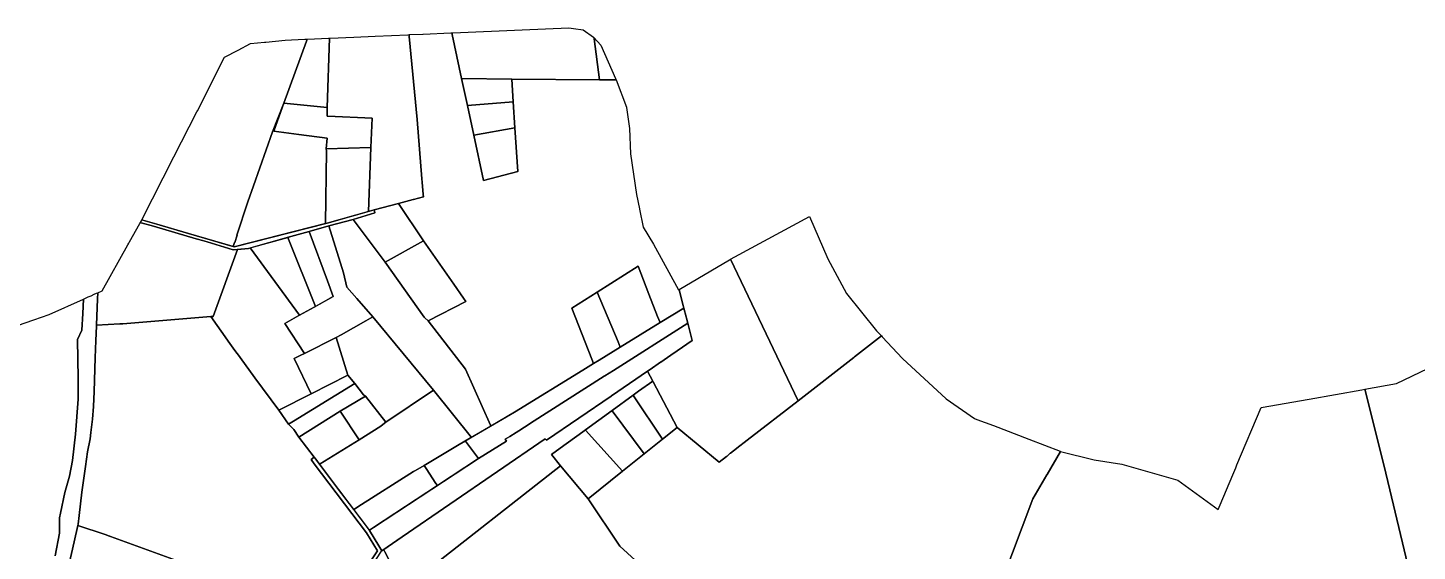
# Model space of a CAD drawing. Header units: metres. Extents: x 3 to 1005126, y 39 to 4383651.
# Drawn here: x 491781 to 493134, y 4374039 to 4374549 of the extents above; entities that cross this region are included whole.
import ezdxf

# ---------------------------------------------------------------- set-up
doc = ezdxf.new("R2010")
doc.units = ezdxf.units.M
doc.header["$MEASUREMENT"] = 0
doc.layers.add('TM_Llucmajor', color=7, linetype='Continuous')

msp = doc.modelspace()

# ---------------------------------------------------------------- linework, layer by layer
at = {"layer": 'TM_Llucmajor', "linetype": 'Continuous', "flags": 128}
for points in [[(492166.3, 4374384.4), (492156.5, 4374381.8), (492156.2, 4374381.7), (492142, 4374377.9), (492118.2, 4374371.5), (492112.7, 4374370), (492115.1, 4374432.4), (492116.2, 4374461.1), (492073.1, 4374462.8), (492072.3, 4374462.8), (492072.5, 4374471.2), (492074.6, 4374539), (492075.3, 4374539), (492098.4, 4374540), (492119.2, 4374540.9), (492150.9, 4374542.3), (492152.3, 4374542.4), (492152.4, 4374540.5), (492160.2, 4374459.8), (492164.6, 4374401.9), (492164.9, 4374398.4), (492166.1, 4374386.5), (492166.3, 4374384.4)], [(492231.5, 4374161.7), (492207.1, 4374216.1), (492170.7, 4374263.4), (492207.6, 4374282.2), (492207.6, 4374282.3), (492205.4, 4374285.4), (492195.9, 4374299), (492166.3, 4374341.3), (492142, 4374377.9), (492156.2, 4374381.7), (492156.5, 4374381.8), (492166.3, 4374384.4), (492166.1, 4374386.5), (492164.9, 4374398.4), (492164.6, 4374401.9), (492160.2, 4374459.8), (492152.4, 4374540.5), (492152.3, 4374542.4), (492165.8, 4374542.9), (492165.9, 4374542.9), (492193, 4374544.1), (492193.8, 4374544.2), (492193.8, 4374544.1), (492194.3, 4374542.4), (492203.4, 4374499.5), (492209.1, 4374473.2), (492215.2, 4374444.4), (492224.7, 4374400.1), (492258.2, 4374409.1), (492255.4, 4374451.5), (492253.7, 4374476.9), (492252.3, 4374498.9), (492337.9, 4374498.3), (492353.6, 4374498.2), (492353.7, 4374498.2), (492354, 4374498.2), (492364, 4374471.7), (492364, 4374471.3), (492366.9, 4374450.8), (492367.9, 4374426.1), (492373.9, 4374386.4), (492376.7, 4374372.5), (492376.8, 4374372.1), (492380.2, 4374354.8), (492390.5, 4374338), (492414.7, 4374293.4), (492415.3, 4374293.8), (492418, 4374283), (492419.9, 4374275.8), (492396.8, 4374261.6), (492394.4, 4374267.6), (492385.9, 4374289.3), (492385.9, 4374289.4), (492375.4, 4374316.5), (492335.4, 4374291.4), (492310.7, 4374275.8), (492330.3, 4374226), (492332, 4374221.7), (492321.4, 4374215.1), (492254.9, 4374174.2), (492231.9, 4374160.7), (492231.5, 4374161.7)], [(492193.8, 4374544.1), (492193.8, 4374544.2), (492194.9, 4374544.2), (492262.4, 4374547.1), (492307.8, 4374549.1), (492312.3, 4374548.5), (492321.9, 4374547.2), (492332, 4374540.1), (492332.4, 4374539.7), (492332.5, 4374539.2), (492332.6, 4374538.4), (492337.9, 4374498.3), (492252.3, 4374498.9), (492203.4, 4374499.5), (492194.3, 4374542.4), (492193.8, 4374544.1)], [(491984.3, 4374346.8), (491984.6, 4374346.7), (491982.4, 4374339.6), (491982, 4374339.7), (491980.7, 4374335.9), (491937.4, 4374348.5), (491906.6, 4374357.5), (491892.8, 4374361.6), (491892, 4374361.9), (491923.1, 4374423.1), (491945.4, 4374467), (491946, 4374468.2), (491972.5, 4374520.4), (491985.7, 4374527.3), (491997.9, 4374533.7), (492011.3, 4374535.1), (492012.7, 4374535.2), (492031.5, 4374537.1), (492037.7, 4374537.4), (492050.8, 4374537.9), (492052.9, 4374538), (492052.3, 4374536.2), (492030.1, 4374475.5), (492019.3, 4374447.5), (492000.7, 4374395.1), (491995.1, 4374379.4), (491984.3, 4374346.8)], [(492072.5, 4374471.2), (492030.1, 4374475.5), (492052.3, 4374536.2), (492052.9, 4374538), (492053.4, 4374538.1), (492073.9, 4374538.9), (492074.6, 4374539), (492072.5, 4374471.2)], [(492332.4, 4374539.7), (492339, 4374532), (492353.5, 4374499.5), (492354, 4374498.2), (492353.7, 4374498.2), (492353.6, 4374498.2), (492337.9, 4374498.3), (492332.6, 4374538.4), (492332.5, 4374539.2), (492332.4, 4374539.7)], [(492203.4, 4374499.5), (492252.3, 4374498.9), (492253.7, 4374476.9), (492209.1, 4374473.2), (492203.4, 4374499.5)], [(492020.5, 4374448.2), (492044.7, 4374445), (492072.6, 4374441.3), (492071.6, 4374431.2), (492071.7, 4374429), (492070.8, 4374358.2), (491981.8, 4374335.6), (491980.7, 4374335.9), (491982, 4374339.7), (491982.4, 4374339.6), (491984.6, 4374346.7), (491984.3, 4374346.8), (491995.1, 4374379.4), (492000.7, 4374395.1), (492019.3, 4374447.5), (492030.1, 4374475.5), (492020.5, 4374448.2)], [(492115.1, 4374432.4), (492071.6, 4374431.2), (492072.6, 4374441.3), (492044.7, 4374445), (492020.5, 4374448.2), (492030.1, 4374475.5), (492072.5, 4374471.2), (492072.3, 4374462.8), (492073.1, 4374462.8), (492116.2, 4374461.1), (492115.1, 4374432.4)], [(492215.2, 4374444.4), (492209.1, 4374473.2), (492253.7, 4374476.9), (492255.4, 4374451.5), (492215.2, 4374444.4)], [(492224.7, 4374400.1), (492215.2, 4374444.4), (492255.4, 4374451.5), (492258.2, 4374409.1), (492224.7, 4374400.1)], [(492071.7, 4374429), (492071.6, 4374431.2), (492115.1, 4374432.4), (492112.7, 4374370), (492072.6, 4374358.6), (492070.8, 4374358.2), (492071.7, 4374429)], [(492129, 4374320.6), (492097.8, 4374362.3), (492119, 4374368.7), (492118.2, 4374371.5), (492142, 4374377.9), (492166.3, 4374341.3), (492129, 4374320.6)], [(491891.3, 4374359), (491890.5, 4374359.2), (491891.5, 4374360.9), (491892, 4374361.9), (491892.8, 4374361.6), (491906.6, 4374357.5), (491937.4, 4374348.5), (491981.8, 4374335.6), (492072.6, 4374358.6), (492118.2, 4374371.5), (492119, 4374368.7), (492097.8, 4374362.3), (492074.1, 4374356.1), (492055, 4374350.3), (492036.9, 4374345.4), (491995.9, 4374334), (491981, 4374332.6), (491955.6, 4374340.2), (491951, 4374341.5), (491946, 4374343), (491944.7, 4374343.4), (491903.2, 4374355.5), (491891.3, 4374359)], [(492531.2, 4374185.2), (492465.5, 4374323.4), (492469.7, 4374325.7), (492542.4, 4374365), (492560.2, 4374323.8), (492578.4, 4374289.9), (492607.6, 4374253.7), (492612.4, 4374248.6), (492586.3, 4374228.2), (492585.6, 4374227.7), (492531.2, 4374185.2)], [(491847.8, 4374259), (491848.6, 4374284.8), (491848.9, 4374290.7), (491853.1, 4374292.6), (491878.3, 4374337.5), (491879.3, 4374339.2), (491879.9, 4374340.3), (491890, 4374358.3), (491890.5, 4374359.2), (491891.3, 4374359), (491903.2, 4374355.5), (491944.7, 4374343.4), (491946, 4374343), (491951, 4374341.5), (491955.6, 4374340.2), (491981, 4374332.6), (491985, 4374333), (491961.4, 4374267.4), (491959, 4374267.4), (491873.5, 4374260.5), (491870.3, 4374260.3), (491847.8, 4374259)], [(492050.4, 4374231.6), (492031.2, 4374260.7), (492044.7, 4374268.5), (492059.8, 4374276.7), (492078.3, 4374287.1), (492072.7, 4374302.2), (492055, 4374350.3), (492074.1, 4374356.1), (492088.4, 4374310.2), (492091.7, 4374296.1), (492101.3, 4374285.1), (492116.9, 4374267.2), (492110.2, 4374263.3), (492086.2, 4374249.8), (492081.2, 4374247.1), (492050.4, 4374231.6)], [(492215.8, 4374151.3), (492212.9, 4374149.6), (492175.9, 4374195.6), (492116.9, 4374267.2), (492101.3, 4374285.1), (492091.7, 4374296.1), (492088.4, 4374310.2), (492074.1, 4374356.1), (492097.8, 4374362.3), (492129, 4374320.6), (492166.9, 4374266.9), (492167.5, 4374266.1), (492170.7, 4374263.4), (492207.1, 4374216.1), (492231.5, 4374161.7), (492231.9, 4374160.7), (492215.8, 4374151.3)], [(492034, 4374344.6), (492061.1, 4374277.4), (492059.8, 4374276.7), (492045.4, 4374268.9), (491997.3, 4374334.4), (492034, 4374344.6)], [(492061.1, 4374277.4), (492034, 4374344.6), (492036.9, 4374345.4), (492055, 4374350.3), (492072.7, 4374302.2), (492078.3, 4374287.1), (492061.1, 4374277.4)], [(492166.9, 4374266.9), (492129, 4374320.6), (492166.3, 4374341.3), (492195.9, 4374299), (492205.4, 4374285.4), (492207.6, 4374282.3), (492207.6, 4374282.2), (492170.7, 4374263.4), (492167.5, 4374266.1), (492166.9, 4374266.9)], [(491985, 4374333), (491995.9, 4374334), (491997.3, 4374334.4), (492045.4, 4374268.9), (492044.7, 4374268.5), (492031.2, 4374260.7), (492050.4, 4374231.6), (492046.7, 4374229.8), (492040.3, 4374226.5), (492057, 4374192), (492025.2, 4374176.1), (492001.9, 4374207.8), (491987.7, 4374227.5), (491987, 4374228.4), (491982.6, 4374234.5), (491976, 4374243.6), (491975.4, 4374244.5), (491959, 4374267.4), (491961.4, 4374267.4), (491985, 4374333)], [(492394.4, 4374267.6), (492396.8, 4374261.6), (492358, 4374237.7), (492355.9, 4374242.7), (492335.4, 4374291.4), (492375.4, 4374316.5), (492385.9, 4374289.4), (492385.9, 4374289.3), (492394.4, 4374267.6)], [(492389.9, 4374203.9), (492384.5, 4374214.2), (492387, 4374216), (492397.2, 4374222.9), (492397.4, 4374223.1), (492407.2, 4374229.8), (492407.3, 4374229.9), (492413.5, 4374234.2), (492428, 4374244.1), (492423.7, 4374260.9), (492418, 4374283), (492415.3, 4374293.8), (492464.5, 4374322.9), (492465, 4374323.2), (492465.5, 4374323.4), (492531.2, 4374185.2), (492481.6, 4374146.9), (492471.7, 4374139.2), (492471.1, 4374138.7), (492465.5, 4374134.2), (492464.9, 4374133.8), (492462.1, 4374131.5), (492461.4, 4374131), (492454.5, 4374125.4), (492413.3, 4374159.4), (492389.9, 4374203.9)], [(492355.9, 4374242.7), (492358, 4374237.7), (492337.3, 4374224.9), (492332, 4374221.7), (492330.3, 4374226), (492310.7, 4374275.8), (492335.4, 4374291.4), (492355.9, 4374242.7)], [(492207.3, 4374146), (492207.1, 4374146.3), (492212.2, 4374149.2), (492254.9, 4374174.2), (492321.4, 4374215.1), (492332, 4374221.7), (492337.3, 4374224.9), (492358, 4374237.7), (492396.8, 4374261.6), (492419.9, 4374275.8), (492423.7, 4374260.9), (492351.3, 4374214.9), (492343, 4374209.6), (492342.4, 4374209.3), (492270.7, 4374163.5), (492270.3, 4374163.3), (492259.3, 4374156.2), (492256.5, 4374154.4), (492250.5, 4374150.6), (492246, 4374147.8), (492247.2, 4374145.9), (492219.9, 4374129.2), (492219, 4374130.5), (492207.3, 4374146)], [(492092.7, 4374210.3), (492081.2, 4374247.1), (492086.2, 4374249.8), (492110.2, 4374263.3), (492116.9, 4374267.2), (492175.9, 4374195.6), (492129.7, 4374164.6), (492109.8, 4374189.8), (492108, 4374191.3), (492099.3, 4374202.2), (492092.7, 4374210.3)], [(492125.8, 4374039.1), (492122.9, 4374043.8), (492113.8, 4374058.9), (492113.6, 4374059.1), (492117.6, 4374061.8), (492219.9, 4374129.2), (492247.2, 4374145.9), (492246, 4374147.8), (492250.5, 4374150.6), (492256.5, 4374154.4), (492259.3, 4374156.2), (492270.3, 4374163.3), (492270.7, 4374163.5), (492342.4, 4374209.3), (492343, 4374209.6), (492351.3, 4374214.9), (492423.7, 4374260.9), (492428, 4374244.1), (492413.5, 4374234.2), (492407.3, 4374229.9), (492407.2, 4374229.8), (492397.4, 4374223.1), (492397.2, 4374222.9), (492387, 4374216), (492384.5, 4374214.2), (492349.5, 4374190.3), (492349, 4374189.9), (492286.2, 4374146.9), (492284.9, 4374148.3), (492145.5, 4374052.6), (492125.8, 4374039.1)], [(492057, 4374192), (492040.3, 4374226.5), (492046.7, 4374229.8), (492050.4, 4374231.6), (492081.2, 4374247.1), (492092.7, 4374210.3), (492057, 4374192)], [(492034.7, 4374162.6), (492025.2, 4374176.1), (492057, 4374192), (492092.7, 4374210.3), (492099.3, 4374202.2), (492039.6, 4374165.6), (492034.7, 4374162.6)], [(492040.1, 4374157.2), (492034.7, 4374162.6), (492039.6, 4374165.6), (492099.3, 4374202.2), (492108, 4374191.3), (492109.8, 4374189.8), (492085.2, 4374175.2), (492045, 4374150), (492040.1, 4374157.2)], [(492127.6, 4374040.1), (492127.6, 4374040.3), (492145.5, 4374052.6), (492284.9, 4374148.3), (492286.2, 4374146.9), (492349, 4374189.9), (492349.5, 4374190.3), (492384.5, 4374214.2), (492389.6, 4374204.6), (492375.8, 4374194.6), (492370.5, 4374190.7), (492350, 4374175.8), (492324, 4374156.9), (492321.4, 4374155), (492299.4, 4374139), (492291.1, 4374132.9), (492299.7, 4374122), (492163, 4374014.5), (492148, 4374002.7), (492133.4, 4374029), (492133.2, 4374029.4), (492128.5, 4374038.2), (492127.6, 4374040.1)], [(492389.9, 4374203.9), (492413.3, 4374159.4), (492399.2, 4374148), (492370.8, 4374190.2), (492370.5, 4374190.7), (492375.8, 4374194.6), (492389.6, 4374204.6), (492389.9, 4374203.9)], [(492212.9, 4374149.6), (492212.2, 4374149.2), (492201.2, 4374142.8), (492167, 4374122.2), (492158.4, 4374117.5), (492156.5, 4374116.3), (492102.4, 4374081.9), (492100, 4374080.3), (492098.4, 4374079.3), (492083.6, 4374098.8), (492065, 4374123.5), (492065.5, 4374123.8), (492103.5, 4374147.2), (492124.8, 4374160.6), (492125.1, 4374160.8), (492129.7, 4374164.6), (492175.9, 4374195.6), (492212.9, 4374149.6)], [(492103.5, 4374147.2), (492085.2, 4374175.2), (492109.8, 4374189.8), (492129.7, 4374164.6), (492125.1, 4374160.8), (492124.8, 4374160.6), (492103.5, 4374147.2)], [(492370.8, 4374190.2), (492399.2, 4374148), (492381.4, 4374133.7), (492350.2, 4374175.5), (492350, 4374175.8), (492370.5, 4374190.7), (492370.8, 4374190.2)], [(492065, 4374123.5), (492063, 4374126.1), (492060.4, 4374129.6), (492059.7, 4374130.4), (492059.7, 4374130.4), (492045, 4374150), (492085.2, 4374175.2), (492103.5, 4374147.2), (492065.5, 4374123.8), (492065, 4374123.5)], [(492350.2, 4374175.5), (492381.4, 4374133.7), (492360.3, 4374116.8), (492324.1, 4374156.8), (492324, 4374156.9), (492350, 4374175.8), (492350.2, 4374175.5)], [(492321.4, 4374155), (492324, 4374156.9), (492324.1, 4374156.8), (492360.3, 4374116.8), (492326.8, 4374089.8), (492299.7, 4374122), (492291.1, 4374132.9), (492299.4, 4374139), (492321.4, 4374155)], [(492167, 4374122.2), (492201.2, 4374142.8), (492207.1, 4374146.3), (492207.3, 4374146), (492219, 4374130.5), (492219.9, 4374129.2), (492179.9, 4374102.8), (492178.4, 4374104.6), (492168.8, 4374119.4), (492167, 4374122.2)], [(492113.6, 4374059.1), (492098.4, 4374079.3), (492100, 4374080.3), (492102.4, 4374081.9), (492156.5, 4374116.3), (492158.4, 4374117.5), (492167, 4374122.2), (492168.8, 4374119.4), (492178.4, 4374104.6), (492179.9, 4374102.8), (492117.6, 4374061.8), (492113.6, 4374059.1)], [(492293.1, 4373909.1), (492284, 4373898.7), (492276.7, 4373904.5), (492262.7, 4373914.2), (492261.8, 4373914.8), (492236.4, 4373929.2), (492153.1, 4373991.4), (492148, 4374002.7), (492163, 4374014.5), (492299.7, 4374122), (492326.8, 4374089.8), (492357.5, 4374043.7), (492383.6, 4374020), (492305.3, 4373923.7), (492305, 4373923.3), (492293.1, 4373909.1)], [(491819.3, 4374018.4), (491819.7, 4374020.7), (491825.9, 4374047.8), (491829.6, 4374063.6), (491856.2, 4374054.8), (491860.3, 4374053.4), (491860.7, 4374053.3), (491861.2, 4374053.1), (491929.2, 4374028.2), (491930.1, 4374027.9), (491990.5, 4374003.7), (491972.5, 4373967.8), (491917.8, 4374003.3), (491890.2, 4374021.2), (491849.9, 4374019.2), (491819.3, 4374018.4)], [(492125.5, 4374038.6), (492125.8, 4374039.1), (492127.6, 4374040.3), (492127.6, 4374040.1), (492128.5, 4374038.2), (492133.2, 4374029.4), (492133.4, 4374029), (492148, 4374002.7), (492153.1, 4373991.4), (492112, 4373949.4), (492091.1, 4373951.6), (492068.2, 4373954.2), (492087.2, 4373981.5), (492100.4, 4374000.4), (492125.5, 4374038.6)]]:
    msp.add_lwpolyline(points, close=True, dxfattribs=at)
for points in [[(491748.1, 4374250.9), (491786.5, 4374264.3), (491801.6, 4374269.5), (491835.1, 4374284.5), (491834.3, 4374270.6), (491833.5, 4374254.3), (491829.3, 4374245.1), (491829.7, 4374207.2), (491830, 4374186.8), (491827.2, 4374152.9), (491824.2, 4374127.1), (491821.5, 4374112), (491816.8, 4374096), (491812.8, 4374075.9), (491811.8, 4374071.2), (491811.7, 4374058.1), (491811.6, 4374056.1), (491807.6, 4374034.3)], [(491807.6, 4374034.3), (491811.6, 4374056.1), (491811.7, 4374058.1), (491811.8, 4374071.2), (491812.8, 4374075.9), (491816.8, 4374096), (491821.5, 4374112), (491824.2, 4374127.1), (491827.2, 4374152.9), (491830, 4374186.8), (491829.7, 4374207.2), (491829.3, 4374245.1), (491833.5, 4374254.3), (491834.3, 4374270.6), (491835.1, 4374284.5), (491837, 4374285.4), (491839.7, 4374286.6), (491842.5, 4374287.8), (491845.6, 4374289.2), (491847.8, 4374290.2), (491848.9, 4374290.7), (491848.6, 4374284.8), (491847.8, 4374259), (491847.8, 4374258), (491847.2, 4374244.3), (491846.5, 4374227.4), (491845.3, 4374194.4), (491844.7, 4374179.7), (491843.8, 4374167.5), (491842.3, 4374154.5), (491841.4, 4374148.1), (491839, 4374135.6), (491836.9, 4374121.3), (491833.3, 4374096.3), (491830.9, 4374073.4), (491829.9, 4374065), (491829.6, 4374063.6), (491825.9, 4374047.8), (491819.7, 4374020.7)], [(491929.2, 4374028.2), (491861.2, 4374053.1), (491860.7, 4374053.3), (491860.3, 4374053.4), (491856.2, 4374054.8), (491829.6, 4374063.6), (491829.9, 4374065), (491830.9, 4374073.4), (491833.3, 4374096.3), (491836.9, 4374121.3), (491839, 4374135.6), (491841.4, 4374148.1), (491842.3, 4374154.5), (491843.8, 4374167.5), (491844.7, 4374179.7), (491845.3, 4374194.4), (491846.5, 4374227.4), (491847.2, 4374244.3), (491847.8, 4374258), (491847.8, 4374259), (491847.8, 4374259), (491870.3, 4374260.3), (491873.5, 4374260.5), (491959, 4374267.4), (491975.4, 4374244.5), (491976, 4374243.6), (491982.6, 4374234.5), (491987, 4374228.4), (491987.7, 4374227.5), (492001.9, 4374207.8), (492025.2, 4374176.1), (492034.7, 4374162.6), (492040.1, 4374157.2), (492045, 4374150), (492059.7, 4374130.4), (492056.8, 4374128.2), (492059.9, 4374124), (492110.8, 4374056.6), (492121.5, 4374039.1), (492099.3, 4374005.4)], [(492383.6, 4374020), (492357.5, 4374043.7), (492357.5, 4374043.7), (492326.8, 4374089.8), (492360.3, 4374116.8), (492381.4, 4374133.7), (492399.2, 4374148), (492413.3, 4374159.4), (492454.5, 4374125.4), (492461.4, 4374131), (492462.1, 4374131.5), (492464.9, 4374133.8), (492465.5, 4374134.2), (492471.1, 4374138.7), (492471.7, 4374139.2), (492481.6, 4374146.9), (492531.2, 4374185.2), (492585.6, 4374227.7), (492586.3, 4374228.2), (492612.4, 4374248.6), (492613.2, 4374247.8), (492632.9, 4374226.6), (492675.4, 4374187.2), (492703.1, 4374168.1), (492705.5, 4374167.2), (492721.7, 4374161.4), (492755.9, 4374147.8), (492786.5, 4374136.1), (492787, 4374136), (492773.9, 4374113.5), (492773.6, 4374113), (492760, 4374089.6), (492729.9, 4374009.4)], [(493184.5, 4374019.2), (493133.3, 4373988.9), (493130.5, 4374002.8), (493130.4, 4374003.3), (493104.2, 4374113.5), (493103.9, 4374114.6), (493103.8, 4374115), (493103.8, 4374115), (493083.3, 4374196.6), (493114.1, 4374202.2), (493144.7, 4374217)], [(492729.9, 4374009.4), (492760, 4374089.6), (492773.6, 4374113), (492773.9, 4374113.5), (492787, 4374136), (492819.7, 4374127.9), (492846.8, 4374123.6), (492901.3, 4374107.9), (492940.5, 4374079.5), (492942.3, 4374083.8), (492954.8, 4374113.3), (492957.6, 4374120.1), (492958.8, 4374122.8), (492982.4, 4374178.9), (493029.1, 4374186.8), (493080.4, 4374196.1), (493083.3, 4374196.6), (493103.8, 4374115), (493103.9, 4374114.6), (493104.2, 4374113.5), (493130.4, 4374003.3)], [(492099.3, 4374005.4), (492121.5, 4374039.1), (492110.8, 4374056.6), (492059.9, 4374124), (492056.8, 4374128.2), (492059.7, 4374130.4), (492059.7, 4374130.4), (492059.7, 4374130.4), (492060.4, 4374129.6), (492063, 4374126.1), (492083.6, 4374098.8), (492113.8, 4374058.9), (492122.9, 4374043.8), (492125.8, 4374039.1), (492125.5, 4374038.6)]]:
    msp.add_lwpolyline(points, dxfattribs=at)

doc.saveas('drawing.dxf')
